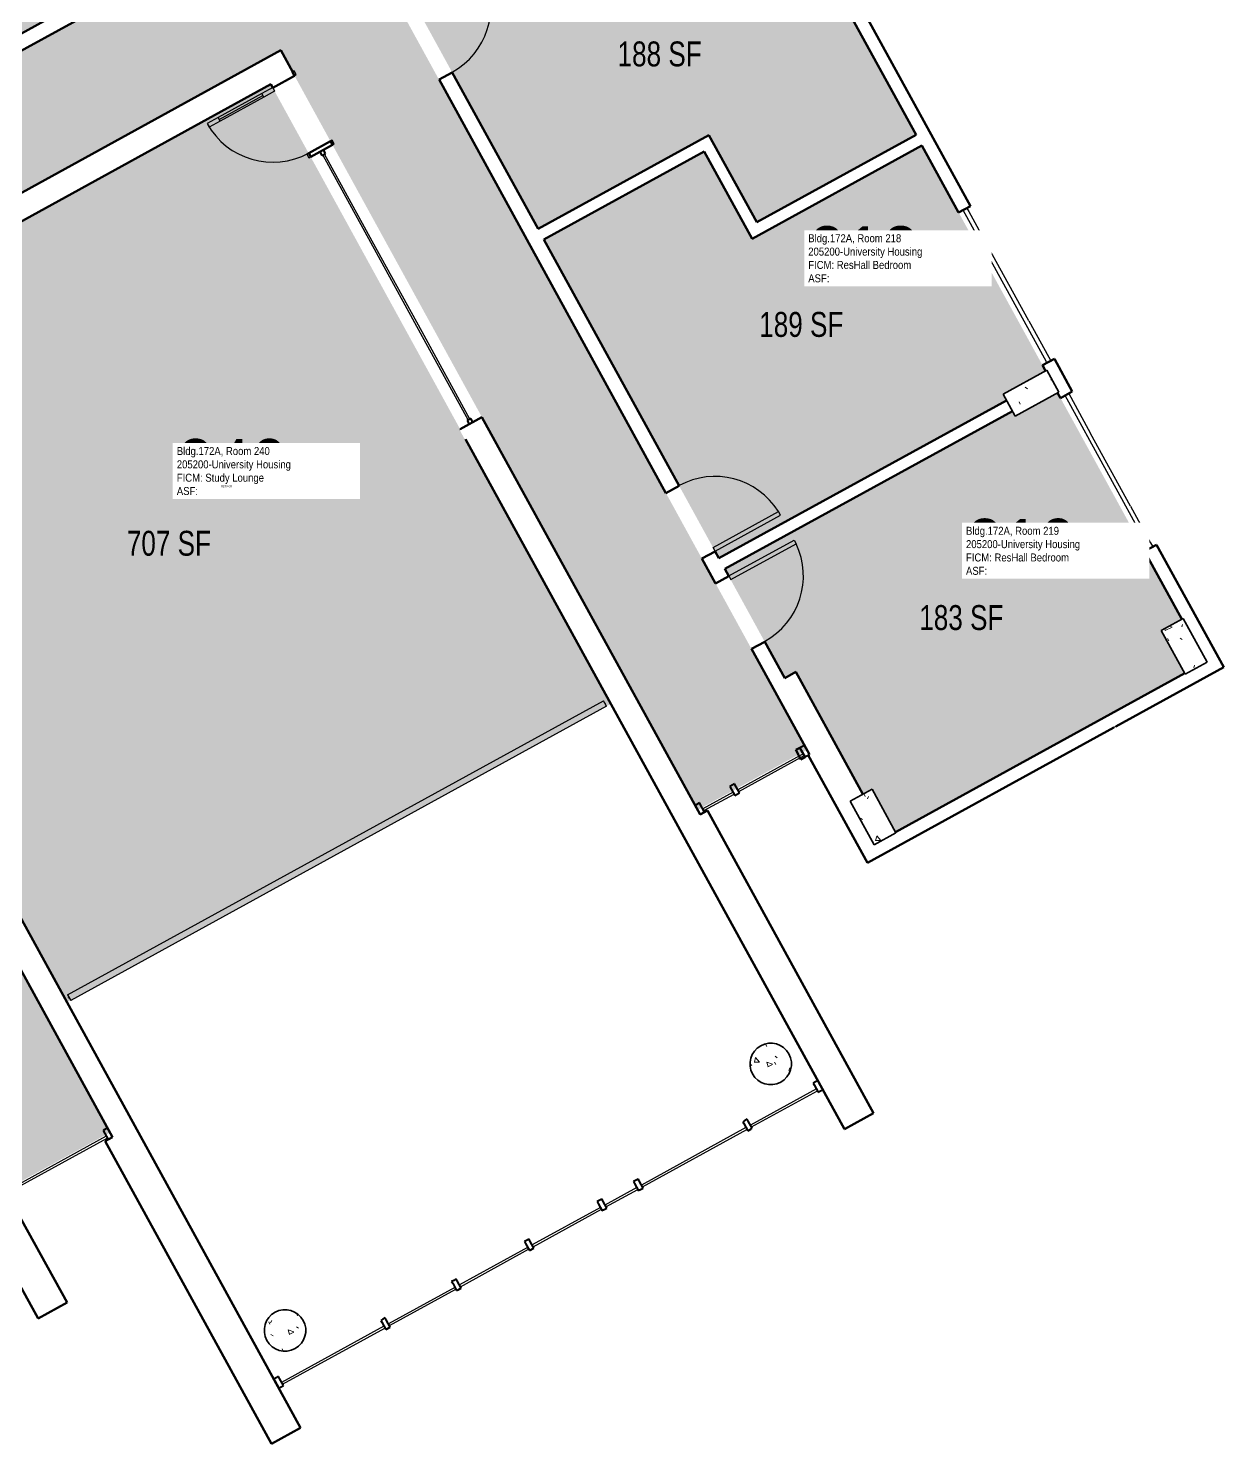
# Model space of a CAD drawing. Header units: inches. Extents: x 69231989 to 69233836, y 27661192 to 27663761.
# Drawn here: x 69233260 to 69233836, y 27661247 to 27661929 of the extents above; entities that cross this region are included whole.
import ezdxf
from ezdxf.enums import TextEntityAlignment as Align

# ---------------------------------------------------------------- set-up
doc = ezdxf.new("R2010")
doc.units = ezdxf.units.IN
doc.header["$LTSCALE"] = 100
doc.header["$MEASUREMENT"] = 0
for name, color, linetype in [('A-COLS', 5, 'CONTINUOUS'), ('A-DOOR', 2, 'CONTINUOUS'), ('A-GLAZ', 1, 'CONTINUOUS'), ('A-IDEN-RNUM', 7, 'CONTINUOUS'), ('A-IDEN-SNUM', 4, 'CONTINUOUS'), ('A-IDEN-VNUM', 4, 'CONTINUOUS'), ('A-WALL', 5, 'CONTINUOUS'), ('AREA-TEXT', 3, 'CONTINUOUS'), ('Rooms-Category-Color', 7, 'CONTINUOUS'), ('Rooms-College-Color', 7, 'CONTINUOUS'), ('Rooms-Department-Color', 7, 'CONTINUOUS'), ('Rooms-Division-Color', 7, 'CONTINUOUS'), ('Rooms-Information', 7, 'CONTINUOUS')]:
    doc.layers.add(name, color=color, linetype=linetype)
doc.styles.add('CP_AREA', font='arial.ttf', dxfattribs={"height": 15})
doc.styles.add('CP_ROOMSNUMBER', font='arial.ttf', dxfattribs={"height": 1})
doc.styles.add('CP_ROOMVNUMBER', font='arial.ttf', dxfattribs={"width": 0.85, "height": 0.075})

msp = doc.modelspace()

# ---------------------------------------------------------------- hatches: boundary and pattern name
at = {"layer": 'A-COLS', "lineweight": 5}
h = msp.add_hatch(dxfattribs=at)
h.set_pattern_fill('FP_18', color=256, angle=-241.23719, style=0, pattern_type=2)
h.set_pattern_definition([(338.7628, (69232586.704, 27662656.86), (6.5773, -26.8542), [2.88, -31.68]), (283.7628, (69232586.704, 27662656.86), (25.6356, 14.33537), [2.304, -25.344]), (29.2138, (69232587.252, 27662654.623), (32.21264, -12.5194), [2.448, -26.924]), (334.9468, (69232593.976, 27662659.33), (7.1632, -40.8486), [4.32, -47.52]), (25.3988, (69232594.573, 27662655.926), (46.9627, -21.9517), [3.671, -40.386]), (279.9468, (69232593.976, 27662659.33), (46.9628, -21.9519), [3.456, -38.016]), (309.7628, (69232593.393, 27662655.077), (-7.26654, -26.67593), [2.88, -31.68]), (254.7628, (69232593.393, 27662655.077), (29.3713, 0.1096), [2.304, -25.344]), (0.2138, (69232592.787, 27662652.854), (22.1043, -26.5667), [2.448, -26.924]), (326.2628, (69232586.704, 27662656.86), (12.253576, 3.66953), [1.267, -23.77, 1.267, -24.461, -25.44]), (326.2628, (69232586.704, 27662656.86), (12.253576, 3.66953), [-50.765, 1.267, -24.173]), (296.2628, (69232586.704, 27662656.86), (17.58944, -4.69334), [1.267, -13.402, 1.267, -23.194, -9.696]), (296.2628, (69232586.704, 27662656.86), (17.58944, -4.69334), [-39.13, 1.267, -8.429]), (256.2628, (69232583.95, 27662664.968), (5.77381, -19.68828), [1.267, -8.333, 1.267, -28.685, -39.744]), (256.2628, (69232583.95, 27662664.968), (5.77381, -19.68828), [-39.552, 1.267, -38.477]), (246.2628, (69232582.715, 27662668.604), (10.8433, -19.96816), [1.267, -11.213, 1.267, -18.624, -28.224]), (246.2628, (69232582.715, 27662668.604), (10.8433, -19.96816), [-32.371, 1.267, -26.957])])
h.paths.add_polyline_path([(69233729.5, 27661752.74), (69233735.28, 27661742.22), (69233756.32, 27661753.77), (69233750.54, 27661764.29), (69233737.89, 27661757.34)], flags=0)
h = msp.add_hatch(dxfattribs=at)
h.set_pattern_fill('FP_19', color=256, angle=28.76281, style=0, pattern_type=2)
h.set_pattern_definition([(338.7628, (69232586.704, 27662656.86), (6.5773, -26.8542), [2.88, -31.68]), (283.7628, (69232586.704, 27662656.86), (25.6356, 14.33537), [2.304, -25.344]), (29.2138, (69232587.252, 27662654.623), (32.21264, -12.5194), [2.448, -26.924]), (334.9468, (69232593.976, 27662659.33), (7.16324, -40.8486), [4.32, -47.52]), (25.3988, (69232594.573, 27662655.926), (46.9627, -21.9517), [3.671, -40.386]), (279.9468, (69232593.976, 27662659.33), (46.9628, -21.9519), [3.456, -38.016]), (309.7628, (69232593.393, 27662655.077), (-7.26654, -26.67593), [2.88, -31.68]), (254.7628, (69232593.393, 27662655.077), (29.3713, 0.1096), [2.304, -25.344]), (0.2138, (69232592.787, 27662652.854), (22.1043, -26.5667), [2.448, -26.924]), (326.2628, (69232586.704, 27662656.86), (12.253576, 3.66953), [1.267, -23.77, 1.267, -24.461, -25.44]), (326.2628, (69232586.704, 27662656.86), (12.253576, 3.66953), [-50.765, 1.267, -24.173]), (296.2628, (69232586.704, 27662656.86), (17.58944, -4.69334), [1.267, -13.402, 1.267, -23.194, -9.696]), (296.2628, (69232586.704, 27662656.86), (17.58944, -4.69334), [-39.13, 1.267, -8.429]), (256.2628, (69232583.95, 27662664.968), (5.77381, -19.68828), [1.267, -8.333, 1.267, -28.685, -39.744]), (256.2628, (69232583.95, 27662664.968), (5.77381, -19.68828), [-39.552, 1.267, -38.477]), (246.2628, (69232582.714, 27662668.604), (10.8433, -19.96816), [1.267, -11.213, 1.267, -18.624, -28.224]), (246.2628, (69232582.714, 27662668.604), (10.8433, -19.96816), [-32.371, 1.267, -26.957])])
h.paths.add_polyline_path([(69233805.71, 27661638.86), (69233817.25, 27661617.82), (69233827.77, 27661623.59), (69233816.23, 27661644.63)], flags=0)
h = msp.add_hatch(dxfattribs=at)
h.set_pattern_fill('FP_23', color=256, angle=-151.23664, style=0, pattern_type=2)
h.set_pattern_definition([(338.7624, (69232586.704, 27662656.86), (6.57708, -26.85424), [2.88, -31.68]), (283.7624, (69232586.704, 27662656.86), (25.6357, 14.33517), [2.304, -25.344]), (29.2144, (69232587.252, 27662654.623), (32.21276, -12.51908), [2.448, -26.924]), (334.9474, (69232593.976, 27662659.33), (7.1636, -40.8485), [4.32, -47.52]), (25.3984, (69232594.573, 27662655.926), (46.9625, -21.9521), [3.671, -40.386]), (279.9474, (69232593.976, 27662659.33), (46.963, -21.9515), [3.456, -38.016]), (309.7624, (69232593.393, 27662655.077), (-7.26675, -26.67588), [2.88, -31.68]), (254.7624, (69232593.393, 27662655.077), (29.3713, 0.1094), [2.304, -25.344]), (0.2144, (69232592.788, 27662652.854), (22.10455, -26.5665), [2.448, -26.924]), (326.26236, (69232586.704, 27662656.86), (12.253605, 3.66943), [1.267, -23.77, 1.267, -24.461, -25.44]), (326.26236, (69232586.704, 27662656.86), (12.253605, 3.66943), [-50.765, 1.267, -24.173]), (296.2624, (69232586.704, 27662656.86), (17.5894, -4.69348), [1.267, -13.402, 1.267, -23.194, -9.696]), (296.2624, (69232586.704, 27662656.86), (17.5894, -4.69348), [-39.13, 1.267, -8.429]), (256.26236, (69232583.95, 27662664.969), (5.773654, -19.688324), [1.267, -8.333, 1.267, -28.685, -39.744]), (256.26236, (69232583.95, 27662664.969), (5.773654, -19.688324), [-39.552, 1.267, -38.477]), (246.2624, (69232582.714, 27662668.604), (10.84315, -19.96825), [1.267, -11.213, 1.267, -18.624, -28.224]), (246.2624, (69232582.714, 27662668.604), (10.84315, -19.96825), [-32.371, 1.267, -26.957])])
h.paths.add_polyline_path([(69233655.81, 27661556.58), (69233667.36, 27661535.54), (69233677.88, 27661541.31), (69233666.33, 27661562.35)], flags=0)
h = msp.add_hatch(dxfattribs=at)
h.set_pattern_fill('FP_24', color=256, angle=28.76281, style=0, pattern_type=2)
h.set_pattern_definition([(338.7628, (69232586.704, 27662656.86), (6.5773, -26.8542), [2.88, -31.68]), (283.7628, (69232586.704, 27662656.86), (25.6356, 14.33537), [2.304, -25.344]), (29.2138, (69232587.253, 27662654.622), (32.21264, -12.5194), [2.448, -26.924]), (334.9468, (69232593.976, 27662659.33), (7.16324, -40.8486), [4.32, -47.52]), (25.3988, (69232594.573, 27662655.927), (46.9627, -21.9517), [3.671, -40.386]), (279.9468, (69232593.976, 27662659.33), (46.9628, -21.9519), [3.456, -38.016]), (309.7628, (69232593.393, 27662655.077), (-7.26654, -26.67593), [2.88, -31.68]), (254.7628, (69232593.393, 27662655.077), (29.3713, 0.1096), [2.304, -25.344]), (0.2138, (69232592.787, 27662652.854), (22.1043, -26.5667), [2.448, -26.924]), (326.2628, (69232586.704, 27662656.86), (12.253576, 3.66953), [1.267, -23.77, 1.267, -24.461, -25.44]), (326.2628, (69232586.704, 27662656.86), (12.253576, 3.66953), [-50.765, 1.267, -24.173]), (296.2628, (69232586.704, 27662656.86), (17.58944, -4.69334), [1.267, -13.402, 1.267, -23.194, -9.696]), (296.2628, (69232586.704, 27662656.86), (17.58944, -4.69334), [-39.13, 1.267, -8.429]), (256.2628, (69232583.95, 27662664.968), (5.77381, -19.68828), [1.267, -8.333, 1.267, -28.685, -39.744]), (256.2628, (69232583.95, 27662664.968), (5.77381, -19.68828), [-39.552, 1.267, -38.477]), (246.2628, (69232582.714, 27662668.605), (10.8433, -19.96816), [1.267, -11.213, 1.267, -18.624, -28.224]), (246.2628, (69232582.714, 27662668.605), (10.8433, -19.96816), [-32.371, 1.267, -26.957])])
h.paths.add_polyline_path([(69233607.92, 27661427.13), (69233608.73, 27661425.2), (69233609.92, 27661423.48), (69233611.45, 27661422.05), (69233613.24, 27661420.96), (69233615.21, 27661420.28), (69233617.28, 27661420.01), (69233619.37, 27661420.19), (69233621.37, 27661420.79), (69233623.2, 27661421.8), (69233624.78, 27661423.16), (69233626.05, 27661424.82), (69233626.94, 27661426.72), (69233627.42, 27661428.75), (69233627.46, 27661430.84), (69233627.07, 27661432.89), (69233626.26, 27661434.82), (69233625.07, 27661436.54), (69233623.55, 27661437.97), (69233621.76, 27661439.06), (69233619.79, 27661439.74), (69233617.71, 27661440.01), (69233615.63, 27661439.83), (69233613.63, 27661439.23), (69233611.8, 27661438.23), (69233610.21, 27661436.86), (69233608.95, 27661435.2), (69233608.06, 27661433.31), (69233607.58, 27661431.27), (69233607.53, 27661429.18)], flags=0)
h = msp.add_hatch(dxfattribs=at)
h.set_pattern_fill('FP_22', color=256, angle=28.76281, style=0, pattern_type=2)
h.set_pattern_definition([(338.7628, (69232586.704, 27662656.86), (6.5773, -26.8542), [2.88, -31.68]), (283.7628, (69232586.704, 27662656.86), (25.6356, 14.33537), [2.304, -25.344]), (29.2138, (69232587.253, 27662654.622), (32.21264, -12.5194), [2.448, -26.924]), (334.9468, (69232593.976, 27662659.33), (7.16324, -40.8486), [4.32, -47.52]), (25.3988, (69232594.573, 27662655.927), (46.9627, -21.9517), [3.671, -40.386]), (279.9468, (69232593.976, 27662659.33), (46.9628, -21.9519), [3.456, -38.016]), (309.7628, (69232593.393, 27662655.077), (-7.26654, -26.67593), [2.88, -31.68]), (254.7628, (69232593.393, 27662655.077), (29.3713, 0.1096), [2.304, -25.344]), (0.2138, (69232592.787, 27662652.854), (22.1043, -26.5667), [2.448, -26.924]), (326.2628, (69232586.704, 27662656.861), (12.253576, 3.66953), [1.267, -23.77, 1.267, -24.461, -25.44]), (326.2628, (69232586.704, 27662656.861), (12.253576, 3.66953), [-50.765, 1.267, -24.173]), (296.2628, (69232586.704, 27662656.86), (17.58944, -4.69334), [1.267, -13.402, 1.267, -23.194, -9.696]), (296.2628, (69232586.704, 27662656.86), (17.58944, -4.69334), [-39.13, 1.267, -8.429]), (256.2628, (69232583.95, 27662664.969), (5.77381, -19.68828), [1.267, -8.333, 1.267, -28.685, -39.744]), (256.2628, (69232583.95, 27662664.969), (5.77381, -19.68828), [-39.552, 1.267, -38.477]), (246.2628, (69232582.715, 27662668.605), (10.8433, -19.96816), [1.267, -11.213, 1.267, -18.624, -28.224]), (246.2628, (69232582.715, 27662668.605), (10.8433, -19.96816), [-32.371, 1.267, -26.957])])
h.paths.add_polyline_path([(69233373.87, 27661298.65), (69233374.68, 27661296.73), (69233375.87, 27661295.01), (69233377.4, 27661293.58), (69233379.18, 27661292.49), (69233381.16, 27661291.8), (69233383.23, 27661291.54), (69233385.32, 27661291.71), (69233387.32, 27661292.32), (69233389.15, 27661293.32), (69233390.73, 27661294.69), (69233392, 27661296.35), (69233392.89, 27661298.24), (69233393.37, 27661300.28), (69233393.41, 27661302.37), (69233393.02, 27661304.42), (69233392.21, 27661306.35), (69233391.02, 27661308.07), (69233389.5, 27661309.5), (69233387.71, 27661310.58), (69233385.74, 27661311.27), (69233383.66, 27661311.54), (69233381.58, 27661311.36), (69233379.58, 27661310.76), (69233377.75, 27661309.75), (69233376.16, 27661308.39), (69233374.9, 27661306.72), (69233374.01, 27661304.83), (69233373.53, 27661302.8), (69233373.48, 27661300.71)], flags=0)
at = {"layer": 'Rooms-Category-Color', "true_color": 0xadadad}
for points in [[(69232797.91, 27662309.76), (69232745.28, 27662280.87), (69232748.06, 27662275.8), (69232822.34, 27662140.48), (69232897.64, 27662003.29), (69232961.22, 27661887.46), (69233048.25, 27661728.9), (69233196.66, 27661458.53), (69233197.17, 27661457.6), (69233198.74, 27661454.75), (69233228.16, 27661401.16), (69233228.16, 27661401.16), (69233232.95, 27661392.43), (69233246.36, 27661368), (69233246.93, 27661368.31), (69233299.12, 27661396.96), (69233195.33, 27661586.04), (69233103.93, 27661752.52), (69233103.82, 27661752.46), (69233098.05, 27661762.98), (69233103.42, 27661765.93), (69233376.06, 27661915.58), (69233381.42, 27661918.53), (69233387.2, 27661908.01), (69233387.09, 27661907.95), (69233476.84, 27661744.44), (69233478.35, 27661741.7), (69233478.35, 27661741.7), (69233479.74, 27661739.16), (69233582.26, 27661552.38), (69233634.97, 27661581.32), (69233617.87, 27661612.47), (69233617.88, 27661612.47), (69233587.59, 27661667.64), (69233500.44, 27661826.42), (69233436.98, 27661942.02), (69233349.82, 27662100.8), (69233286.07, 27662216.95), (69233210.76, 27662354.14), (69233134.03, 27662493.92), (69233100.08, 27662475.28), (69233081.6, 27662465.14), (69233086.44, 27662456.32), (69233114.79, 27662404.66), (69233114.82, 27662404.61), (69233116.07, 27662402.3), (69233134.87, 27662368.01), (69233136.14, 27662365.71), (69233136.17, 27662365.66), (69233192.55, 27662262.95), (69233193.84, 27662260.59), (69233193.81, 27662260.57), (69233291.62, 27662082.25), (69233291.62, 27662082.25), (69233306.3, 27662055.51), (69233301.05, 27662052.63), (69233304.07, 27662047.13), (69233329.31, 27662001.15), (69233332.33, 27661995.65), (69233337.55, 27661998.52), (69233352.56, 27661971.15), (69233289.01, 27661936.27), (69233286.71, 27661935.01), (69233135.35, 27661851.92), (69233132.44, 27661850.33), (69233069.16, 27661815.59), (69233055.74, 27661840.05), (69233053.71, 27661843.86), (69233051.17, 27661848.48), (69233023.18, 27661899.47), (69233008, 27661927.13), (69233007.95, 27661927.11), (69232909.61, 27662106.27), (69232909.03, 27662107.32), (69232802.9, 27662300.68)], [(69233048.9, 27661988.37), (69233048.65, 27661988.82), (69233047.72, 27661988.31), (69233045.89, 27661993.85), (69233120.68, 27662034.9), (69233100.47, 27662071.72), (69233025.68, 27662030.67), (69233025.44, 27662031.11), (69233024.51, 27662030.6), (69233022.67, 27662036.15), (69233097.46, 27662077.2), (69233077.49, 27662113.58), (69233002.71, 27662072.53), (69232999.94, 27662077.57), (69233075, 27662119.2), (69233044.04, 27662175.59), (69232917.26, 27662105.57), (69232950, 27662045.94), (69232954.92, 27662048.64), (69232966.46, 27662027.6), (69232961.55, 27662024.9), (69233013.3, 27661930.61), (69233018.71, 27661933.58), (69233034.11, 27661905.54), (69233033.67, 27661905.29), (69233064.47, 27661849.19), (69233120.53, 27661879.96), (69233132.06, 27661858.96), (69233282.55, 27661941.56), (69233271.02, 27661962.57), (69233332.09, 27661996.09), (69233301.29, 27662052.19), (69233295.57, 27662049.05), (69233280.42, 27662076.67), (69233285.79, 27662079.62), (69233233.82, 27662174.24), (69233228.94, 27662171.57), (69233217.4, 27662192.61), (69233222.25, 27662195.27), (69233189.4, 27662255.16), (69233062.53, 27662185.52), (69233092.37, 27662131.16), (69233167.59, 27662172.45), (69233171.56, 27662165.22), (69233131.84, 27662143.41), (69233096.78, 27662124.17), (69233116.27, 27662088.66), (69233191.05, 27662129.71), (69233191.29, 27662129.27), (69233195.02, 27662122.48), (69233120.24, 27662081.43), (69233139.73, 27662045.93), (69233214.51, 27662086.98), (69233214.75, 27662086.54), (69233218.48, 27662079.75), (69233143.7, 27662038.7), (69233163.18, 27662003.19), (69233238.9, 27662044.75), (69233241.9, 27662039.28), (69233209.41, 27662021.44), (69233103.67, 27661963.4), (69233103.67, 27661963.4), (69233071.19, 27661945.56), (69233068.42, 27661950.6), (69233069.35, 27661951.12), (69233069.11, 27661951.55), (69233143.9, 27661992.61), (69233123.69, 27662029.42)]]:
    msp.add_hatch(color=253, dxfattribs=at).paths.add_polyline_path(points)
at = {"layer": 'Rooms-Category-Color', "true_color": 0x728ef3}
for points in [[(69233610.86, 27661835.63), (69233687.56, 27661877.73), (69233605.16, 27662027.85), (69233584.67, 27662016.6), (69233583.34, 27662019.01), (69233444.75, 27661942.94), (69233505.38, 27661832.48), (69233587.76, 27661877.7)], [(69233376.57, 27661902.17), (69233114.45, 27661758.29), (69233173.39, 27661650.92), (69233278.37, 27661459.68), (69233540.49, 27661603.56), (69233467.62, 27661735.5), (69233467.96, 27661735.69)], [(69233690.39, 27661872.58), (69233608.53, 27661827.65), (69233585.44, 27661869.73), (69233508.21, 27661827.33), (69233592.54, 27661673.71), (69233731.13, 27661749.78), (69233729.5, 27661752.74), (69233750, 27661763.99)], [(69233735.28, 27661742.22), (69233733.96, 27661744.63), (69233595.36, 27661668.56), (69233624.23, 27661615.96), (69233629.59, 27661618.9), (69233647.9, 27661585.56), (69233647.9, 27661585.56), (69233661.95, 27661559.95), (69233666.33, 27661562.35), (69233677.63, 27661541.75), (69233817.01, 27661618.26), (69233805.71, 27661638.86), (69233815.68, 27661644.33), (69233755.77, 27661753.47)]]:
    msp.add_hatch(color=171, dxfattribs=at).paths.add_polyline_path(points)
at = {"layer": 'Rooms-College-Color', "true_color": 0xadadad}
for points in [[(69232797.91, 27662309.76), (69232745.28, 27662280.87), (69232748.06, 27662275.8), (69232822.34, 27662140.48), (69232897.64, 27662003.29), (69232961.22, 27661887.46), (69233048.25, 27661728.9), (69233196.66, 27661458.53), (69233197.17, 27661457.6), (69233198.74, 27661454.75), (69233228.16, 27661401.16), (69233228.16, 27661401.16), (69233232.95, 27661392.43), (69233246.36, 27661368), (69233246.93, 27661368.31), (69233299.12, 27661396.96), (69233195.33, 27661586.04), (69233103.93, 27661752.52), (69233103.82, 27661752.46), (69233098.05, 27661762.98), (69233103.42, 27661765.93), (69233376.06, 27661915.58), (69233381.42, 27661918.53), (69233387.2, 27661908.01), (69233387.09, 27661907.95), (69233476.84, 27661744.44), (69233478.35, 27661741.7), (69233478.35, 27661741.7), (69233479.74, 27661739.16), (69233582.26, 27661552.38), (69233634.97, 27661581.32), (69233617.87, 27661612.47), (69233617.88, 27661612.47), (69233587.59, 27661667.64), (69233500.44, 27661826.42), (69233436.98, 27661942.02), (69233349.82, 27662100.8), (69233286.07, 27662216.95), (69233210.76, 27662354.14), (69233134.03, 27662493.92), (69233100.08, 27662475.28), (69233081.6, 27662465.14), (69233086.44, 27662456.32), (69233114.79, 27662404.66), (69233114.82, 27662404.61), (69233116.07, 27662402.3), (69233134.87, 27662368.01), (69233136.14, 27662365.71), (69233136.17, 27662365.66), (69233192.55, 27662262.95), (69233193.84, 27662260.59), (69233193.81, 27662260.57), (69233291.62, 27662082.25), (69233291.62, 27662082.25), (69233306.3, 27662055.51), (69233301.05, 27662052.63), (69233304.07, 27662047.13), (69233329.31, 27662001.15), (69233332.33, 27661995.65), (69233337.55, 27661998.52), (69233352.56, 27661971.15), (69233289.01, 27661936.27), (69233286.71, 27661935.01), (69233135.35, 27661851.92), (69233132.44, 27661850.33), (69233069.16, 27661815.59), (69233055.74, 27661840.05), (69233053.71, 27661843.86), (69233051.17, 27661848.48), (69233023.18, 27661899.47), (69233008, 27661927.13), (69233007.95, 27661927.11), (69232909.61, 27662106.27), (69232909.03, 27662107.32), (69232802.9, 27662300.68)], [(69233048.9, 27661988.37), (69233048.65, 27661988.82), (69233047.72, 27661988.31), (69233045.89, 27661993.85), (69233120.68, 27662034.9), (69233100.47, 27662071.72), (69233025.68, 27662030.67), (69233025.44, 27662031.11), (69233024.51, 27662030.6), (69233022.67, 27662036.15), (69233097.46, 27662077.2), (69233077.49, 27662113.58), (69233002.71, 27662072.53), (69232999.94, 27662077.57), (69233075, 27662119.2), (69233044.04, 27662175.59), (69232917.26, 27662105.57), (69232950, 27662045.94), (69232954.92, 27662048.64), (69232966.46, 27662027.6), (69232961.55, 27662024.9), (69233013.3, 27661930.61), (69233018.71, 27661933.58), (69233034.11, 27661905.54), (69233033.67, 27661905.29), (69233064.47, 27661849.19), (69233120.53, 27661879.96), (69233132.06, 27661858.96), (69233282.55, 27661941.56), (69233271.02, 27661962.57), (69233332.09, 27661996.09), (69233301.29, 27662052.19), (69233295.57, 27662049.05), (69233280.42, 27662076.67), (69233285.79, 27662079.62), (69233233.82, 27662174.24), (69233228.94, 27662171.57), (69233217.4, 27662192.61), (69233222.25, 27662195.27), (69233189.4, 27662255.16), (69233062.53, 27662185.52), (69233092.37, 27662131.16), (69233167.59, 27662172.45), (69233171.56, 27662165.22), (69233131.84, 27662143.41), (69233096.78, 27662124.17), (69233116.27, 27662088.66), (69233191.05, 27662129.71), (69233191.29, 27662129.27), (69233195.02, 27662122.48), (69233120.24, 27662081.43), (69233139.73, 27662045.93), (69233214.51, 27662086.98), (69233214.75, 27662086.54), (69233218.48, 27662079.75), (69233143.7, 27662038.7), (69233163.18, 27662003.19), (69233238.9, 27662044.75), (69233241.9, 27662039.28), (69233209.41, 27662021.44), (69233103.67, 27661963.4), (69233103.67, 27661963.4), (69233071.19, 27661945.56), (69233068.42, 27661950.6), (69233069.35, 27661951.12), (69233069.11, 27661951.55), (69233143.9, 27661992.61), (69233123.69, 27662029.42)], [(69233610.86, 27661835.63), (69233687.56, 27661877.73), (69233605.16, 27662027.85), (69233584.67, 27662016.6), (69233583.34, 27662019.01), (69233444.75, 27661942.94), (69233505.38, 27661832.48), (69233587.76, 27661877.7)], [(69233376.57, 27661902.17), (69233114.45, 27661758.29), (69233173.39, 27661650.92), (69233278.37, 27661459.68), (69233540.49, 27661603.56), (69233467.62, 27661735.5), (69233467.96, 27661735.69)], [(69233690.39, 27661872.58), (69233608.53, 27661827.65), (69233585.44, 27661869.73), (69233508.21, 27661827.33), (69233592.54, 27661673.71), (69233731.13, 27661749.78), (69233729.5, 27661752.74), (69233750, 27661763.99)], [(69233735.28, 27661742.22), (69233733.96, 27661744.63), (69233595.36, 27661668.56), (69233624.23, 27661615.96), (69233629.59, 27661618.9), (69233647.9, 27661585.56), (69233647.9, 27661585.56), (69233661.95, 27661559.95), (69233666.33, 27661562.35), (69233677.63, 27661541.75), (69233817.01, 27661618.26), (69233805.71, 27661638.86), (69233815.68, 27661644.33), (69233755.77, 27661753.47)]]:
    msp.add_hatch(color=253, dxfattribs=at).paths.add_polyline_path(points)
at = {"layer": 'Rooms-Department-Color', "true_color": 0xacacac}
for points in [[(69232797.91, 27662309.76), (69232745.28, 27662280.87), (69232748.06, 27662275.8), (69232822.34, 27662140.48), (69232897.64, 27662003.29), (69232961.22, 27661887.46), (69233048.25, 27661728.9), (69233196.66, 27661458.53), (69233197.17, 27661457.6), (69233198.74, 27661454.75), (69233228.16, 27661401.16), (69233228.16, 27661401.16), (69233232.95, 27661392.43), (69233246.36, 27661368), (69233246.93, 27661368.31), (69233299.12, 27661396.96), (69233195.33, 27661586.04), (69233103.93, 27661752.52), (69233103.82, 27661752.46), (69233098.05, 27661762.98), (69233103.42, 27661765.93), (69233376.06, 27661915.58), (69233381.42, 27661918.53), (69233387.2, 27661908.01), (69233387.09, 27661907.95), (69233476.84, 27661744.44), (69233478.35, 27661741.7), (69233478.35, 27661741.7), (69233479.74, 27661739.16), (69233582.26, 27661552.38), (69233634.97, 27661581.32), (69233617.87, 27661612.47), (69233617.88, 27661612.47), (69233587.59, 27661667.64), (69233500.44, 27661826.42), (69233436.98, 27661942.02), (69233349.82, 27662100.8), (69233286.07, 27662216.95), (69233210.76, 27662354.14), (69233134.03, 27662493.92), (69233100.08, 27662475.28), (69233081.6, 27662465.14), (69233086.44, 27662456.32), (69233114.79, 27662404.66), (69233114.82, 27662404.61), (69233116.07, 27662402.3), (69233134.87, 27662368.01), (69233136.14, 27662365.71), (69233136.17, 27662365.66), (69233192.55, 27662262.95), (69233193.84, 27662260.59), (69233193.81, 27662260.57), (69233291.62, 27662082.25), (69233291.62, 27662082.25), (69233306.3, 27662055.51), (69233301.05, 27662052.63), (69233304.07, 27662047.13), (69233329.31, 27662001.15), (69233332.33, 27661995.65), (69233337.55, 27661998.52), (69233352.56, 27661971.15), (69233289.01, 27661936.27), (69233286.71, 27661935.01), (69233135.35, 27661851.92), (69233132.44, 27661850.33), (69233069.16, 27661815.59), (69233055.74, 27661840.05), (69233053.71, 27661843.86), (69233051.17, 27661848.48), (69233023.18, 27661899.47), (69233008, 27661927.13), (69233007.95, 27661927.11), (69232909.61, 27662106.27), (69232909.03, 27662107.32), (69232802.9, 27662300.68)], [(69233048.9, 27661988.37), (69233048.65, 27661988.82), (69233047.72, 27661988.31), (69233045.89, 27661993.85), (69233120.68, 27662034.9), (69233100.47, 27662071.72), (69233025.68, 27662030.67), (69233025.44, 27662031.11), (69233024.51, 27662030.6), (69233022.67, 27662036.15), (69233097.46, 27662077.2), (69233077.49, 27662113.58), (69233002.71, 27662072.53), (69232999.94, 27662077.57), (69233075, 27662119.2), (69233044.04, 27662175.59), (69232917.26, 27662105.57), (69232950, 27662045.94), (69232954.92, 27662048.64), (69232966.46, 27662027.6), (69232961.55, 27662024.9), (69233013.3, 27661930.61), (69233018.71, 27661933.58), (69233034.11, 27661905.54), (69233033.67, 27661905.29), (69233064.47, 27661849.19), (69233120.53, 27661879.96), (69233132.06, 27661858.96), (69233282.55, 27661941.56), (69233271.02, 27661962.57), (69233332.09, 27661996.09), (69233301.29, 27662052.19), (69233295.57, 27662049.05), (69233280.42, 27662076.67), (69233285.79, 27662079.62), (69233233.82, 27662174.24), (69233228.94, 27662171.57), (69233217.4, 27662192.61), (69233222.25, 27662195.27), (69233189.4, 27662255.16), (69233062.53, 27662185.52), (69233092.37, 27662131.16), (69233167.59, 27662172.45), (69233171.56, 27662165.22), (69233131.84, 27662143.41), (69233096.78, 27662124.17), (69233116.27, 27662088.66), (69233191.05, 27662129.71), (69233191.29, 27662129.27), (69233195.02, 27662122.48), (69233120.24, 27662081.43), (69233139.73, 27662045.93), (69233214.51, 27662086.98), (69233214.75, 27662086.54), (69233218.48, 27662079.75), (69233143.7, 27662038.7), (69233163.18, 27662003.19), (69233238.9, 27662044.75), (69233241.9, 27662039.28), (69233209.41, 27662021.44), (69233103.67, 27661963.4), (69233103.67, 27661963.4), (69233071.19, 27661945.56), (69233068.42, 27661950.6), (69233069.35, 27661951.12), (69233069.11, 27661951.55), (69233143.9, 27661992.61), (69233123.69, 27662029.42)]]:
    msp.add_hatch(color=253, dxfattribs=at).paths.add_polyline_path(points)
at = {"layer": 'Rooms-Department-Color', "true_color": 0x604aed}
for points in [[(69233610.86, 27661835.63), (69233687.56, 27661877.73), (69233605.16, 27662027.85), (69233584.67, 27662016.6), (69233583.34, 27662019.01), (69233444.75, 27661942.94), (69233505.38, 27661832.48), (69233587.76, 27661877.7)], [(69233376.57, 27661902.17), (69233114.45, 27661758.29), (69233173.39, 27661650.92), (69233278.37, 27661459.68), (69233540.49, 27661603.56), (69233467.62, 27661735.5), (69233467.96, 27661735.69)], [(69233690.39, 27661872.58), (69233608.53, 27661827.65), (69233585.44, 27661869.73), (69233508.21, 27661827.33), (69233592.54, 27661673.71), (69233731.13, 27661749.78), (69233729.5, 27661752.74), (69233750, 27661763.99)], [(69233735.28, 27661742.22), (69233733.96, 27661744.63), (69233595.36, 27661668.56), (69233624.23, 27661615.96), (69233629.59, 27661618.9), (69233647.9, 27661585.56), (69233647.9, 27661585.56), (69233661.95, 27661559.95), (69233666.33, 27661562.35), (69233677.63, 27661541.75), (69233817.01, 27661618.26), (69233805.71, 27661638.86), (69233815.68, 27661644.33), (69233755.77, 27661753.47)]]:
    msp.add_hatch(color=173, dxfattribs=at).paths.add_polyline_path(points)
at = {"layer": 'Rooms-Division-Color', "true_color": 0xadadad}
for points in [[(69232797.91, 27662309.76), (69232745.28, 27662280.87), (69232748.06, 27662275.8), (69232822.34, 27662140.48), (69232897.64, 27662003.29), (69232961.22, 27661887.46), (69233048.25, 27661728.9), (69233196.66, 27661458.53), (69233197.17, 27661457.6), (69233198.74, 27661454.75), (69233228.16, 27661401.16), (69233228.16, 27661401.16), (69233232.95, 27661392.43), (69233246.36, 27661368), (69233246.93, 27661368.31), (69233299.12, 27661396.96), (69233195.33, 27661586.04), (69233103.93, 27661752.52), (69233103.82, 27661752.46), (69233098.05, 27661762.98), (69233103.42, 27661765.93), (69233376.06, 27661915.58), (69233381.42, 27661918.53), (69233387.2, 27661908.01), (69233387.09, 27661907.95), (69233476.84, 27661744.44), (69233478.35, 27661741.7), (69233478.35, 27661741.7), (69233479.74, 27661739.16), (69233582.26, 27661552.38), (69233634.97, 27661581.32), (69233617.87, 27661612.47), (69233617.88, 27661612.47), (69233587.59, 27661667.64), (69233500.44, 27661826.42), (69233436.98, 27661942.02), (69233349.82, 27662100.8), (69233286.07, 27662216.95), (69233210.76, 27662354.14), (69233134.03, 27662493.92), (69233100.08, 27662475.28), (69233081.6, 27662465.14), (69233086.44, 27662456.32), (69233114.79, 27662404.66), (69233114.82, 27662404.61), (69233116.07, 27662402.3), (69233134.87, 27662368.01), (69233136.14, 27662365.71), (69233136.17, 27662365.66), (69233192.55, 27662262.95), (69233193.84, 27662260.59), (69233193.81, 27662260.57), (69233291.62, 27662082.25), (69233291.62, 27662082.25), (69233306.3, 27662055.51), (69233301.05, 27662052.63), (69233304.07, 27662047.13), (69233329.31, 27662001.15), (69233332.33, 27661995.65), (69233337.55, 27661998.52), (69233352.56, 27661971.15), (69233289.01, 27661936.27), (69233286.71, 27661935.01), (69233135.35, 27661851.92), (69233132.44, 27661850.33), (69233069.16, 27661815.59), (69233055.74, 27661840.05), (69233053.71, 27661843.86), (69233051.17, 27661848.48), (69233023.18, 27661899.47), (69233008, 27661927.13), (69233007.95, 27661927.11), (69232909.61, 27662106.27), (69232909.03, 27662107.32), (69232802.9, 27662300.68)], [(69233048.9, 27661988.37), (69233048.65, 27661988.82), (69233047.72, 27661988.31), (69233045.89, 27661993.85), (69233120.68, 27662034.9), (69233100.47, 27662071.72), (69233025.68, 27662030.67), (69233025.44, 27662031.11), (69233024.51, 27662030.6), (69233022.67, 27662036.15), (69233097.46, 27662077.2), (69233077.49, 27662113.58), (69233002.71, 27662072.53), (69232999.94, 27662077.57), (69233075, 27662119.2), (69233044.04, 27662175.59), (69232917.26, 27662105.57), (69232950, 27662045.94), (69232954.92, 27662048.64), (69232966.46, 27662027.6), (69232961.55, 27662024.9), (69233013.3, 27661930.61), (69233018.71, 27661933.58), (69233034.11, 27661905.54), (69233033.67, 27661905.29), (69233064.47, 27661849.19), (69233120.53, 27661879.96), (69233132.06, 27661858.96), (69233282.55, 27661941.56), (69233271.02, 27661962.57), (69233332.09, 27661996.09), (69233301.29, 27662052.19), (69233295.57, 27662049.05), (69233280.42, 27662076.67), (69233285.79, 27662079.62), (69233233.82, 27662174.24), (69233228.94, 27662171.57), (69233217.4, 27662192.61), (69233222.25, 27662195.27), (69233189.4, 27662255.16), (69233062.53, 27662185.52), (69233092.37, 27662131.16), (69233167.59, 27662172.45), (69233171.56, 27662165.22), (69233131.84, 27662143.41), (69233096.78, 27662124.17), (69233116.27, 27662088.66), (69233191.05, 27662129.71), (69233191.29, 27662129.27), (69233195.02, 27662122.48), (69233120.24, 27662081.43), (69233139.73, 27662045.93), (69233214.51, 27662086.98), (69233214.75, 27662086.54), (69233218.48, 27662079.75), (69233143.7, 27662038.7), (69233163.18, 27662003.19), (69233238.9, 27662044.75), (69233241.9, 27662039.28), (69233209.41, 27662021.44), (69233103.67, 27661963.4), (69233103.67, 27661963.4), (69233071.19, 27661945.56), (69233068.42, 27661950.6), (69233069.35, 27661951.12), (69233069.11, 27661951.55), (69233143.9, 27661992.61), (69233123.69, 27662029.42)]]:
    msp.add_hatch(color=253, dxfattribs=at).paths.add_polyline_path(points)
at = {"layer": 'Rooms-Division-Color', "true_color": 0x604aed}
for points in [[(69233610.86, 27661835.63), (69233687.56, 27661877.73), (69233605.16, 27662027.85), (69233584.67, 27662016.6), (69233583.34, 27662019.01), (69233444.75, 27661942.94), (69233505.38, 27661832.48), (69233587.76, 27661877.7)], [(69233376.57, 27661902.17), (69233114.45, 27661758.29), (69233173.39, 27661650.92), (69233278.37, 27661459.68), (69233540.49, 27661603.56), (69233467.62, 27661735.5), (69233467.96, 27661735.69)], [(69233690.39, 27661872.58), (69233608.53, 27661827.65), (69233585.44, 27661869.73), (69233508.21, 27661827.33), (69233592.54, 27661673.71), (69233731.13, 27661749.78), (69233729.5, 27661752.74), (69233750, 27661763.99)], [(69233735.28, 27661742.22), (69233733.96, 27661744.63), (69233595.36, 27661668.56), (69233624.23, 27661615.96), (69233629.59, 27661618.9), (69233647.9, 27661585.56), (69233647.9, 27661585.56), (69233661.95, 27661559.95), (69233666.33, 27661562.35), (69233677.63, 27661541.75), (69233817.01, 27661618.26), (69233805.71, 27661638.86), (69233815.68, 27661644.33), (69233755.77, 27661753.47)]]:
    msp.add_hatch(color=173, dxfattribs=at).paths.add_polyline_path(points)

# ---------------------------------------------------------------- linework, layer by layer
at = {"layer": 'A-COLS', "lineweight": 35}
for p, q in [((69233729.5, 27661752.74), (69233750.54, 27661764.29)), ((69233750.54, 27661764.29), (69233756.32, 27661753.77)), ((69233756.32, 27661753.77), (69233735.28, 27661742.22)), ((69233735.28, 27661742.22), (69233729.5, 27661752.74)), ((69233805.71, 27661638.86), (69233816.23, 27661644.63)), ((69233816.23, 27661644.63), (69233827.77, 27661623.59)), ((69233817.25, 27661617.82), (69233805.71, 27661638.86)), ((69233827.77, 27661623.59), (69233817.25, 27661617.82)), ((69233666.33, 27661562.35), (69233655.81, 27661556.58)), ((69233677.88, 27661541.31), (69233666.33, 27661562.35)), ((69233655.81, 27661556.58), (69233667.36, 27661535.54)), ((69233667.36, 27661535.54), (69233677.88, 27661541.31))]:
    msp.add_line(p, q, dxfattribs=at)
for centre, start, end in [((69233617.5, 27661430.01), 28.76281, 208.76281), ((69233617.5, 27661430.01), 208.76281, 28.76281), ((69233383.45, 27661301.54), 28.76281, 208.76281), ((69233383.45, 27661301.54), 208.76281, 28.76281)]:
    msp.add_arc(centre, 10, start, end, dxfattribs=at)
at = {"layer": 'A-DOOR'}
for p, q in [((69233387.91, 27661908.57), (69233387.15, 27661908.15)), ((69233388.88, 27661906.82), (69233387.91, 27661908.57)), ((69233388, 27661906.34), (69233388.88, 27661906.82)), ((69233372.22, 27661897.68), (69233351.18, 27661886.13)), ((69233351.66, 27661885.25), (69233372.7, 27661896.8)), ((69233377.48, 27661900.56), (69233372.22, 27661897.68)), ((69233373.18, 27661895.92), (69233372.22, 27661897.68)), ((69233378.44, 27661898.81), (69233373.18, 27661895.92)), ((69233376.6, 27661900.08), (69233377.48, 27661900.56)), ((69233377.48, 27661900.56), (69233378.44, 27661898.81)), ((69233373.18, 27661895.92), (69233352.15, 27661884.37)), ((69233351.18, 27661886.13), (69233345.92, 27661883.24)), ((69233345.92, 27661883.24), (69233346.89, 27661881.49)), ((69233352.15, 27661884.37), (69233346.89, 27661881.49)), ((69233352.15, 27661884.37), (69233351.18, 27661886.13)), ((69233406.2, 27661875.26), (69233405.32, 27661874.78)), ((69233407.16, 27661873.51), (69233406.2, 27661875.26)), ((69233406.29, 27661873.03), (69233407.16, 27661873.51)), ((69233394.8, 27661869.01), (69233393.93, 27661868.52)), ((69233393.93, 27661868.52), (69233394.89, 27661866.77)), ((69233394.89, 27661866.77), (69233395.77, 27661867.25)), ((69233589.71, 27661678.91), (69233621.22, 27661696.2)), ((69233590.67, 27661677.15), (69233622.18, 27661694.45)), ((69233622.18, 27661694.45), (69233621.22, 27661696.2)), ((69233590.67, 27661677.15), (69233589.71, 27661678.91)), ((69233597.25, 27661665.17), (69233628.76, 27661682.47)), ((69233598.21, 27661663.42), (69233629.72, 27661680.71)), ((69233628.76, 27661682.47), (69233629.72, 27661680.71)), ((69233597.25, 27661665.17), (69233598.21, 27661663.42))]:
    msp.add_line(p, q, dxfattribs=at)
at = {"layer": 'A-DOOR', "lineweight": 25}
for centre, start, end in [((69233446.63, 27661939.55), 298.76336, 25.57862), ((69233377.48, 27661900.56), 208.76336, 298.76336), ((69233590.67, 27661677.15), 31.9481, 118.76336), ((69233597.25, 27661665.17), 298.76336, 25.57862)]:
    msp.add_arc(centre, 36, start, end, dxfattribs=at)
at = {"layer": 'A-GLAZ', "lineweight": 40}
for p, q in [((69233401.94, 27661870.5), (69233400.19, 27661869.54)), ((69233400.19, 27661869.54), (69233401.15, 27661867.79)), ((69233402.9, 27661868.75), (69233401.94, 27661870.5)), ((69233401.15, 27661867.79), (69233402.9, 27661868.75)), ((69233583.26, 27661555.78), (69233581.07, 27661554.58)), ((69233585.67, 27661551.4), (69233583.26, 27661555.78)), ((69233581.07, 27661554.58), (69233583.47, 27661550.2)), ((69233583.47, 27661550.2), (69233585.67, 27661551.4)), ((69233640.15, 27661421.99), (69233637.96, 27661420.78)), ((69233637.96, 27661420.78), (69233638.44, 27661419.9)), ((69233638.44, 27661419.9), (69233640.37, 27661416.4)), ((69233640.64, 27661421.11), (69233640.15, 27661421.99)), ((69233642.56, 27661417.6), (69233640.64, 27661421.11)), ((69233640.37, 27661416.4), (69233642.56, 27661417.6)), ((69233297.91, 27661399.15), (69233295.72, 27661397.95)), ((69233300.32, 27661394.77), (69233297.91, 27661399.15)), ((69233295.72, 27661397.95), (69233298.13, 27661393.56)), ((69233298.13, 27661393.56), (69233300.32, 27661394.77))]:
    msp.add_line(p, q, dxfattribs=at)
at = {"layer": 'A-GLAZ'}
for p, q in [((69233402.47, 27661868.51), (69233401.59, 27661868.03)), ((69233401.59, 27661868.03), (69233424.63, 27661826.04)), ((69233425.51, 27661826.53), (69233402.47, 27661868.51)), ((69233712.03, 27661842.51), (69233712.99, 27661840.76)), ((69233750.44, 27661768.37), (69233710.27, 27661841.55)), ((69233712.99, 27661840.76), (69233722.61, 27661823.23)), ((69233424.63, 27661826.04), (69233448.64, 27661782.31)), ((69233449.52, 27661782.79), (69233425.51, 27661826.53)), ((69233741.86, 27661788.16), (69233722.61, 27661823.23)), ((69233741.86, 27661788.16), (69233751.48, 27661770.63)), ((69233448.64, 27661782.31), (69233471.69, 27661740.33)), ((69233472.56, 27661740.81), (69233449.52, 27661782.79)), ((69233750.69, 27661767.91), (69233750.44, 27661768.37)), ((69233751.48, 27661770.63), (69233752.45, 27661768.88)), ((69233799.53, 27661678.95), (69233759.36, 27661752.13)), ((69233761.11, 27661753.1), (69233762.07, 27661751.34)), ((69233762.07, 27661751.34), (69233771.69, 27661733.81)), ((69233471.69, 27661740.33), (69233472.56, 27661740.81)), ((69233790.94, 27661698.74), (69233771.69, 27661733.81)), ((69233790.94, 27661698.74), (69233800.57, 27661681.21)), ((69233799.77, 27661678.5), (69233799.53, 27661678.95)), ((69233800.57, 27661681.21), (69233801.53, 27661679.46)), ((69233633.15, 27661579.46), (69233601.59, 27661562.14)), ((69233602.07, 27661561.26), (69233633.63, 27661578.58)), ((69233599.4, 27661560.94), (69233584.82, 27661552.93)), ((69233585.3, 27661552.06), (69233599.88, 27661560.06)), ((69233599.88, 27661560.06), (69233599.4, 27661560.94)), ((69233584.82, 27661552.93), (69233585.3, 27661552.06)), ((69233639.53, 27661417.93), (69233607.76, 27661400.5)), ((69233608.24, 27661399.62), (69233640.01, 27661417.06)), ((69233640.01, 27661417.06), (69233639.53, 27661417.93)), ((69233605.57, 27661399.29), (69233555.16, 27661371.62)), ((69233606.05, 27661398.42), (69233605.57, 27661399.29)), ((69233607.76, 27661400.5), (69233608.24, 27661399.62)), ((69233297.28, 27661395.1), (69233248.91, 27661368.55)), ((69233249.4, 27661367.67), (69233297.77, 27661394.22)), ((69233297.77, 27661394.22), (69233297.28, 27661395.1)), ((69233555.64, 27661370.75), (69233606.05, 27661398.42)), ((69233555.16, 27661371.62), (69233555.64, 27661370.75)), ((69233552.97, 27661370.42), (69233537.63, 27661362)), ((69233538.11, 27661361.12), (69233553.45, 27661369.55)), ((69233553.45, 27661369.55), (69233552.97, 27661370.42)), ((69233535.44, 27661360.8), (69233502.56, 27661342.75)), ((69233503.05, 27661341.88), (69233535.92, 27661359.92)), ((69233535.92, 27661359.92), (69233535.44, 27661360.8)), ((69233537.63, 27661362), (69233538.11, 27661361.12)), ((69233500.37, 27661341.55), (69233467.5, 27661323.51)), ((69233467.98, 27661322.63), (69233500.85, 27661340.67)), ((69233500.85, 27661340.67), (69233500.37, 27661341.55)), ((69233502.56, 27661342.75), (69233503.05, 27661341.88)), ((69233467.5, 27661323.51), (69233467.98, 27661322.63)), ((69233465.31, 27661322.3), (69233433.3, 27661304.73)), ((69233433.78, 27661303.86), (69233465.79, 27661321.43)), ((69233465.79, 27661321.43), (69233465.31, 27661322.3)), ((69233431.11, 27661303.53), (69233381.8, 27661276.46)), ((69233431.59, 27661302.65), (69233431.11, 27661303.53)), ((69233433.3, 27661304.73), (69233433.78, 27661303.86)), ((69233382.28, 27661275.59), (69233431.59, 27661302.65)), ((69233381.8, 27661276.46), (69233382.28, 27661275.59))]:
    msp.add_line(p, q, dxfattribs=at)
at = {"layer": 'A-GLAZ', "lineweight": 40, "extrusion": (0, 0, -1)}
for p, q in [((69233473, 27661741.05), (69233471.25, 27661740.09)), ((69233471.25, 27661740.09), (69233472.21, 27661738.33)), ((69233473.96, 27661739.3), (69233473, 27661741.05)), ((69233472.21, 27661738.33), (69233473.96, 27661739.3)), ((69233633.78, 27661583.51), (69233631.59, 27661582.31)), ((69233636.18, 27661579.13), (69233633.78, 27661583.51)), ((69233631.59, 27661582.31), (69233633.99, 27661577.93)), ((69233633.99, 27661577.93), (69233636.18, 27661579.13)), ((69233600.03, 27661564.99), (69233597.84, 27661563.78)), ((69233597.84, 27661563.78), (69233600.24, 27661559.4)), ((69233602.44, 27661560.6), (69233600.03, 27661564.99)), ((69233600.24, 27661559.4), (69233602.44, 27661560.6)), ((69233604.99, 27661402.68), (69233604, 27661402.14)), ((69233604, 27661402.14), (69233604.48, 27661401.26)), ((69233604.48, 27661401.26), (69233606.41, 27661397.76)), ((69233606.19, 27661403.35), (69233604.99, 27661402.68)), ((69233606.68, 27661402.47), (69233606.19, 27661403.35)), ((69233608.6, 27661398.96), (69233606.68, 27661402.47)), ((69233607.07, 27661398.12), (69233607.94, 27661398.6)), ((69233607.94, 27661398.6), (69233608.6, 27661398.96)), ((69233606.41, 27661397.76), (69233607.07, 27661398.12)), ((69233552.39, 27661373.81), (69233551.41, 27661373.27)), ((69233551.41, 27661373.27), (69233551.89, 27661372.39)), ((69233551.89, 27661372.39), (69233553.81, 27661368.89)), ((69233553.6, 27661374.47), (69233552.39, 27661373.81)), ((69233554.08, 27661373.6), (69233553.6, 27661374.47)), ((69233556, 27661370.09), (69233554.08, 27661373.6)), ((69233536.07, 27661364.85), (69233534.86, 27661364.19)), ((69233536.55, 27661363.97), (69233536.07, 27661364.85)), ((69233553.81, 27661368.89), (69233554.47, 27661369.25)), ((69233554.47, 27661369.25), (69233555.35, 27661369.73)), ((69233555.35, 27661369.73), (69233556, 27661370.09)), ((69233534.86, 27661364.19), (69233533.87, 27661363.65)), ((69233533.87, 27661363.65), (69233534.35, 27661362.77)), ((69233534.35, 27661362.77), (69233536.28, 27661359.26)), ((69233536.28, 27661359.26), (69233536.94, 27661359.63)), ((69233538.47, 27661360.47), (69233536.55, 27661363.97)), ((69233536.94, 27661359.63), (69233537.81, 27661360.11)), ((69233537.81, 27661360.11), (69233538.47, 27661360.47)), ((69233499.79, 27661344.94), (69233498.81, 27661344.4)), ((69233498.81, 27661344.4), (69233499.29, 27661343.52)), ((69233501, 27661345.6), (69233499.79, 27661344.94)), ((69233501.48, 27661344.73), (69233501, 27661345.6)), ((69233503.41, 27661341.22), (69233501.48, 27661344.73)), ((69233499.29, 27661343.52), (69233501.21, 27661340.02)), ((69233501.21, 27661340.02), (69233501.87, 27661340.38)), ((69233501.87, 27661340.38), (69233502.75, 27661340.86)), ((69233502.75, 27661340.86), (69233503.41, 27661341.22)), ((69233464.73, 27661325.69), (69233463.74, 27661325.15)), ((69233463.74, 27661325.15), (69233464.23, 27661324.28)), ((69233464.23, 27661324.28), (69233466.15, 27661320.77)), ((69233465.94, 27661326.36), (69233464.73, 27661325.69)), ((69233466.42, 27661325.48), (69233465.94, 27661326.36)), ((69233468.34, 27661321.97), (69233466.42, 27661325.48)), ((69233466.15, 27661320.77), (69233466.81, 27661321.13)), ((69233466.81, 27661321.13), (69233467.68, 27661321.61)), ((69233467.68, 27661321.61), (69233468.34, 27661321.97)), ((69233430.53, 27661306.92), (69233429.54, 27661306.38)), ((69233429.54, 27661306.38), (69233430.02, 27661305.5)), ((69233430.02, 27661305.5), (69233431.95, 27661302)), ((69233431.73, 27661307.58), (69233430.53, 27661306.92)), ((69233432.21, 27661306.71), (69233431.73, 27661307.58)), ((69233434.14, 27661303.2), (69233432.21, 27661306.71)), ((69233433.48, 27661302.84), (69233434.14, 27661303.2)), ((69233431.95, 27661302), (69233432.6, 27661302.36)), ((69233432.6, 27661302.36), (69233433.48, 27661302.84)), ((69233380.23, 27661279.31), (69233378.04, 27661278.11)), ((69233378.04, 27661278.11), (69233378.52, 27661277.23)), ((69233378.52, 27661277.23), (69233380.45, 27661273.73)), ((69233380.71, 27661278.44), (69233380.23, 27661279.31)), ((69233382.64, 27661274.93), (69233380.71, 27661278.44)), ((69233380.45, 27661273.73), (69233382.64, 27661274.93))]:
    msp.add_line(p, q, dxfattribs=at)
at = {"layer": 'A-WALL', "lineweight": 50}
for p, q in [((69233135.35, 27661851.92), (69233352.56, 27661971.15)), ((69233647.15, 27661951.35), (69233687.56, 27661877.73)), ((69233713.78, 27661843.47), (69233652.85, 27661954.48)), ((69233283.22, 27661941.37), (69233131.86, 27661858.28)), ((69233381.42, 27661918.53), (69233098.05, 27661762.98)), ((69233387.2, 27661908.01), (69233381.42, 27661918.53)), ((69233377.52, 27661900.44), (69233388.04, 27661906.22)), ((69233387.09, 27661907.95), (69233387.2, 27661908.01)), ((69233388.04, 27661906.22), (69233387.09, 27661907.95)), ((69233464, 27661907.87), (69233457.64, 27661904.38)), ((69233457.64, 27661904.38), (69233567.03, 27661705.11)), ((69233505.38, 27661832.48), (69233464, 27661907.87)), ((69233103.82, 27661752.46), (69233376.57, 27661902.17)), ((69233376.57, 27661902.17), (69233377.52, 27661900.44)), ((69233587.76, 27661877.7), (69233505.38, 27661832.48)), ((69233610.86, 27661835.63), (69233587.76, 27661877.7)), ((69233687.56, 27661877.73), (69233610.86, 27661835.63)), ((69233405.36, 27661874.66), (69233394.84, 27661868.89)), ((69233395.81, 27661867.13), (69233406.32, 27661872.91)), ((69233406.32, 27661872.91), (69233405.36, 27661874.66)), ((69233508.21, 27661827.33), (69233585.44, 27661869.73)), ((69233585.44, 27661869.73), (69233608.53, 27661827.65)), ((69233608.53, 27661827.65), (69233690.39, 27661872.58)), ((69233690.39, 27661872.58), (69233708.08, 27661840.35)), ((69233394.84, 27661868.89), (69233395.81, 27661867.13)), ((69233708.08, 27661840.35), (69233713.78, 27661843.47)), ((69233573.39, 27661708.59), (69233508.21, 27661827.33)), ((69233754.2, 27661769.84), (69233748.5, 27661766.71)), ((69233762.86, 27661754.06), (69233754.2, 27661769.84)), ((69233748.5, 27661766.71), (69233750, 27661763.99)), ((69233755.77, 27661753.47), (69233757.16, 27661750.93)), ((69233757.16, 27661750.93), (69233762.86, 27661754.06)), ((69233731.13, 27661749.78), (69233592.54, 27661673.71)), ((69233478.35, 27661741.7), (69233467.83, 27661735.93)), ((69233583.47, 27661550.19), (69233478.35, 27661741.7)), ((69233595.36, 27661668.56), (69233733.96, 27661744.63)), ((69233467.83, 27661735.93), (69233467.96, 27661735.69)), ((69233470.48, 27661731.09), (69233572.95, 27661544.42)), ((69233567.03, 27661705.11), (69233573.39, 27661708.59)), ((69233803.4, 27661680.2), (69233797.7, 27661677.08)), ((69233835.81, 27661621.16), (69233803.4, 27661680.2)), ((69233590.71, 27661677.04), (69233584.35, 27661673.55)), ((69233584.35, 27661673.55), (69233590.93, 27661661.56)), ((69233592.54, 27661673.71), (69233590.71, 27661677.04)), ((69233797.7, 27661677.08), (69233815.68, 27661644.33)), ((69233590.93, 27661661.56), (69233597.29, 27661665.05)), ((69233597.29, 27661665.05), (69233595.36, 27661668.56)), ((69233614.61, 27661633.49), (69233608.25, 27661630)), ((69233624.23, 27661615.96), (69233614.61, 27661633.49)), ((69233608.25, 27661630), (69233617.88, 27661612.47)), ((69233629.59, 27661618.9), (69233624.23, 27661615.96)), ((69233647.9, 27661585.56), (69233629.59, 27661618.9)), ((69233817.01, 27661618.26), (69233677.63, 27661541.75)), ((69233783.82, 27661592.62), (69233835.81, 27661621.16)), ((69233617.87, 27661612.47), (69233636.17, 27661579.12)), ((69233390.91, 27661254.66), (69233205.71, 27661592.05)), ((69233664.12, 27661526.92), (69233782.94, 27661592.14)), ((69233195.19, 27661586.28), (69233300.32, 27661394.77)), ((69233661.95, 27661559.95), (69233647.9, 27661585.56)), ((69233631.53, 27661582.42), (69233629.54, 27661581.33)), ((69233629.54, 27661581.33), (69233632.07, 27661576.73)), ((69233634.05, 27661577.82), (69233631.53, 27661582.42)), ((69233632.07, 27661576.73), (69233634.05, 27661577.82)), ((69233635.62, 27661578.82), (69233664.12, 27661526.92)), ((69233586.97, 27661552.12), (69233583.47, 27661550.19)), ((69233667.05, 27661406.23), (69233586.97, 27661552.12)), ((69233572.95, 27661544.42), (69233653.02, 27661398.54)), ((69233653.02, 27661398.54), (69233667.05, 27661406.23)), ((69233300.32, 27661394.77), (69233296.81, 27661392.84)), ((69233296.81, 27661392.84), (69233376.89, 27661246.96)), ((69233278.45, 27661315), (69233249.76, 27661367.01)), ((69233250.1, 27661333.39), (69233264.42, 27661307.31)), ((69233264.42, 27661307.31), (69233278.45, 27661315)), ((69233376.89, 27661246.96), (69233390.91, 27661254.66)), ((69233376.89, 27661246.96), (69233390.91, 27661254.66))]:
    msp.add_line(p, q, dxfattribs=at)
at = {"layer": 'A-WALL'}
for p, q in [((69233278.68, 27661463.27), (69233536.85, 27661604.98)), ((69233538.29, 27661602.35), (69233536.85, 27661604.98)), ((69233537.73, 27661603.89), (69233537.51, 27661603.77)), ((69233537.63, 27661603.56), (69233537.85, 27661603.68)), ((69233537.73, 27661603.89), (69233537.79, 27661603.79)), ((69233537.79, 27661603.79), (69233537.85, 27661603.68)), ((69233538.29, 27661602.35), (69233280.13, 27661460.64)), ((69233783.82, 27661592.62), (69233782.94, 27661592.14)), ((69233278.68, 27661463.27), (69233280.13, 27661460.64)), ((69233279.35, 27661462.07), (69233279.1, 27661461.93)), ((69233279.16, 27661461.83), (69233279.1, 27661461.93)), ((69233279.22, 27661461.72), (69233279.16, 27661461.83)), ((69233279.22, 27661461.72), (69233279.47, 27661461.85))]:
    msp.add_line(p, q, dxfattribs=at)

# ---------------------------------------------------------------- texts
at = {"layer": 'A-IDEN-RNUM', "style": 'CP_ROOMSNUMBER'}
for s, p in [('0218-00', (69233659.66, 27661817.83)), ('0240-00', (69233352.68, 27661707.95)), ('0219-00', (69233735.69, 27661676.84))]:
    msp.add_text(s, height=1, dxfattribs=at).set_placement(p)
at = {"layer": 'A-IDEN-SNUM', "style": 'CP_ROOMSNUMBER'}
for s, p in [('172A021800', (69233659.57, 27661817.83)), ('172A024000', (69233355.26, 27661715.29)), ('172A021900', (69233735.59, 27661676.84))]:
    msp.add_text(s, height=1, dxfattribs=at).set_placement(p)
at = {"layer": 'A-IDEN-VNUM', "style": 'CP_ROOMVNUMBER', "width": 0.85}
for s, p in [('218', (69233635.6, 27661806.66)), ('240', (69233331.29, 27661704.12)), ('219', (69233711.63, 27661665.67))]:
    msp.add_text(s, height=27, dxfattribs=at).set_placement(p)
at = {"layer": 'AREA-TEXT', "style": 'CP_AREA', "width": 0.75}
for s, p in [('188 SF', (69233563.97, 27661916.78)), ('189 SF', (69233632.24, 27661786.41)), ('707 SF', (69233327.47, 27661680.93)), ('183 SF', (69233709.37, 27661645.12))]:
    msp.add_text(s, height=12, dxfattribs=at).set_placement(p, align=Align.MIDDLE_CENTER)

# ---------------------------------------------------------------- next in the draw order: texts
at = {"layer": 'Rooms-Information', "char_height": 3.8571, "width": 86.4, "attachment_point": 7, "style": 'CP_ROOMVNUMBER', "bg_fill": 3, "box_fill_scale": 1.5, "bg_fill_color": 256, "bg_fill_true_color": 13158600, "bg_fill_transparency": 0}
for s, insert in [('Bldg.172A, Room 218^M^J205200-University Housing^M^JFICM: ResHall Bedroom^M^JASF: ', (69233635.6, 27661806.66)), ('Bldg.172A, Room 240^M^J205200-University Housing^M^JFICM: Study Lounge^M^JASF: ', (69233331.29, 27661704.12)), ('Bldg.172A, Room 219^M^J205200-University Housing^M^JFICM: ResHall Bedroom^M^JASF: ', (69233711.63, 27661665.67))]:
    msp.add_mtext(s, dxfattribs=dict(at, insert=insert))

doc.saveas('drawing.dxf')
